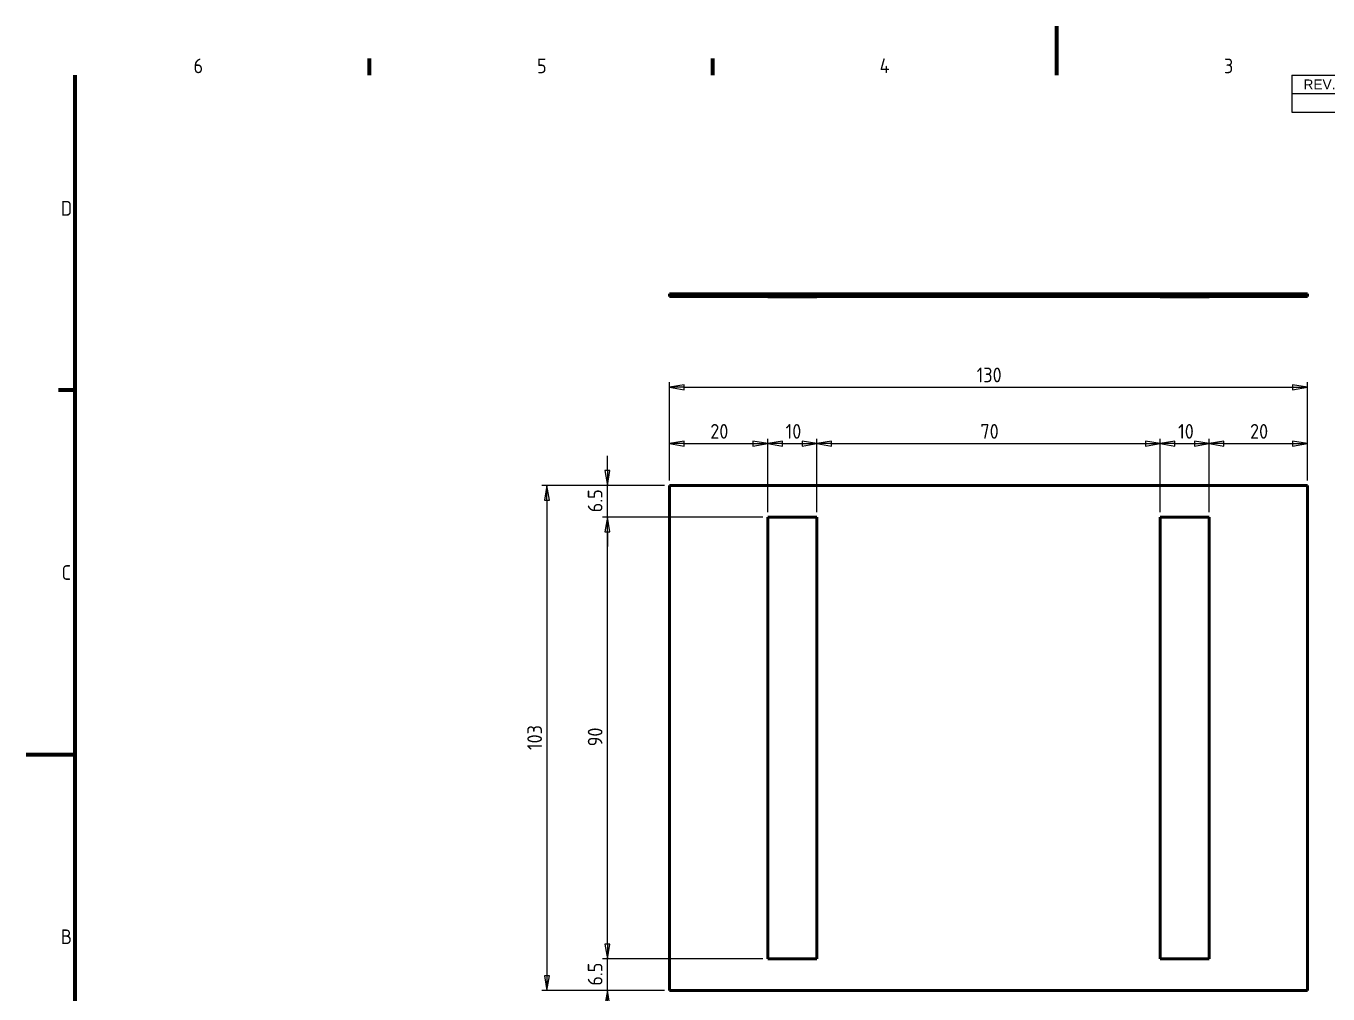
# Model space of a CAD drawing. Header units: millimetres. Extents: x 0 to 420, y 0 to 297.
# Drawn here: x 0 to 265.4, y 99.7 to 297 of the extents above; entities that cross this region are included whole.
import ezdxf

# ---------------------------------------------------------------- set-up
doc = ezdxf.new("R2010")
doc.units = ezdxf.units.MM
doc.layers.get('0').update_dxf_attribs({"lineweight": 25})
for name, color, linetype, lineweight in [('가시적인 것(ISO)', 7, 'Continuous', 50), ('경계(ISO)', 7, 'Continuous', 70), ('기호(ISO)', 7, 'Continuous', 25), ('치수(ISO)', 7, 'Continuous', 25)]:
    doc.layers.add(name, color=color, linetype=linetype, lineweight=lineweight)
doc.styles.add('ISO ProportionalPSTEK', font='isocp.shx')
doc.styles.add('주 문자 (JIS)', font='arial.ttf')
doc.dimstyles.new('PSTEK', dxfattribs={"dimtxt": 3, "dimasz": 3, "dimexe": 1, "dimexo": 1, "dimgap": 1, "dimtad": 1, "dimrnd": 1e-08, "dimdsep": 46, "dimtxsty": 'ISO ProportionalPSTEK', "dimblk": 'Filled-1', "dimcen": 0.09, "dimdle": 10, "dimclrd": 3, "dimclre": 3, "dimclrt": 1, "dimadec": 1, "dimazin": 2, "dimtfac": 1, "dimtmove": 0, "dimatfit": 3, "dimfxl": 0, "dimtolj": 1, "dimlwd": -1, "dimlwe": -1, "dimarcsym": 0})

# ---------------------------------------------------------------- blocks, each defined once
blk = doc.blocks.new('경계 Default Border')
at = {"layer": '경계(ISO)'}
for p, q in [((70, 287.0000076293945), (70, 290.4000091552734)), ((140, 287.0000076293945), (140, 290.4000091552734)), ((10, 222.7499961853027), (6.599999666213989, 222.7499961853027))]:
    blk.add_line(p, q, dxfattribs=at)
at = {"layer": '경계(ISO)', "flags": 128}
for points in [[(210, 297.0000076293945), (210, 287.0000076293945)], [(10, 10), (10, 287.0000076293945)], [(0, 148.5000038146973), (10, 148.5000038146973)]]:
    blk.add_lwpolyline(points, dxfattribs=at)
at = {"layer": '경계(ISO)', "color": 1, "char_height": 3.00000011920929, "attachment_point": 7, "style": 'ISO ProportionalPSTEK'}
for s, insert in [('6', (34.14453946055966, 287.3713945155963)), ('5', (104.1445394605597, 287.3713945155963)), ('4', (173.9734701308116, 287.4)), ('3', (244.1685395229535, 287.3713945155963)), ('D', (7.078270083685684, 258.3463944559917)), ('C', (7.244539400955009, 184.0963944559917)), ('B', (7.078270083685684, 109.8463944559917))]:
    blk.add_mtext(s, dxfattribs=dict(at, insert=insert))
blk = doc.blocks.new('리비전 내역')
at = {"layer": '기호(ISO)'}
for p, q in [((258, 287.0000076293945), (410, 287.0000076293945)), ((258, 287.0000076293945), (258, 283.2200075995922)), ((273, 287.0000076293945), (273, 283.2200075995922)), ((288, 287.0000076293945), (288, 283.2200075995922)), ((365, 287.0000076293945), (365, 283.2200075995922)), ((380, 287.0000076293945), (380, 283.2200075995922)), ((395, 287.0000076293945), (395, 283.2200075995922)), ((410, 287.0000076293945), (410, 283.2200075995922)), ((258, 283.2200075995922), (410, 283.2200075995922)), ((258, 283.2200075995922), (258, 279.4400075697899)), ((273, 283.2200075995922), (273, 279.4400075697899)), ((288, 283.2200075995922), (288, 279.4400075697899)), ((365, 283.2200075995922), (365, 279.4400075697899)), ((380, 283.2200075995922), (380, 279.4400075697899)), ((395, 283.2200075995922), (395, 279.4400075697899)), ((410, 283.2200075995922), (410, 279.4400075697899)), ((258, 279.4400075697899), (410, 279.4400075697899))]:
    blk.add_line(p, q, dxfattribs=at)
at = {"layer": '기호(ISO)', "color": 7, "char_height": 2.000000029802322, "attachment_point": 7, "style": '주 문자 (JIS)'}
for s, insert in [('REV.NO', (260.3729312729615, 284.0757088355161)), ('DATE', (276.9984664127512, 284.1100075995922)), ('DESCRIPTION OF REVISION', (307.7820035025758, 284.0757088355161)), ('DRA.BY', (367.5228565737885, 284.1100075995922)), ('CH.BY', (383.3750211560421, 284.0757088355161)), ('APP.BY', (397.4480195504761, 284.1100075995922))]:
    blk.add_mtext(s, dxfattribs=dict(at, insert=insert))
blk = doc.blocks.new('Filled-1')
at = {"color": 0}
for p, q in [((0, 0), (-1, 0.1666666666666667)), ((-1, 0.1666666666666667), (-1, -0.1666666666666667)), ((-1, 0), (0, 0)), ((-1, -0.1666666666666667), (0, 0))]:
    blk.add_line(p, q, dxfattribs=at)
at = {"color": 0, "flags": 128}
blk.add_lwpolyline([(-1, -0.1666666666666667), (0, 0)], dxfattribs=at)
at = {"color": 0}
blk.add_solid([(-1, -0.1666666666666667), (0, 0), (-1, 0.1666666666666667), (-1, -0.1666666666666667)], dxfattribs=at)
blk = doc.blocks.new('*D14')
at = {"layer": 'Defpoints', "color": 0}
for p in [(151.1629832958424, 211.8705552953263), (131.1629832958424, 203.3705552953263), (151.1629832958424, 196.8705552953263)]:
    blk.add_point(p, dxfattribs=at)
at = {"layer": '치수(ISO)', "color": 3}
for p, q in [((131.1629832958424, 204.3705552953263), (131.1629832958424, 212.8705552953263)), ((151.1629832958424, 197.8705552953263), (151.1629832958424, 212.8705552953263)), ((134.1629832958424, 211.8705552953263), (148.1629832958424, 211.8705552953263))]:
    blk.add_line(p, q, dxfattribs=at)
at = {"layer": '치수(ISO)', "color": 3, "xscale": 3, "yscale": 3, "zscale": 3, "rotation": 180}
blk.add_blockref('Filled-1', (131.1629832958424, 211.8705552953263), dxfattribs=at)
at = {"layer": '치수(ISO)', "color": 3, "xscale": 3, "yscale": 3, "zscale": 3}
blk.add_blockref('Filled-1', (151.1629832958424, 211.8705552953263), dxfattribs=at)
at = {"layer": '치수(ISO)', "color": 1, "insert": (139.4637116422991, 215.8711458465074), "char_height": 3, "attachment_point": 1, "style": 'ISO ProportionalPSTEK'}
blk.add_mtext('\\A1;20', dxfattribs=at)
blk = doc.blocks.new('*D15')
at = {"layer": 'Defpoints', "color": 0}
for p in [(161.1629832958424, 211.8705552953263), (151.1629832958424, 196.8705552953263), (161.1629832958424, 196.8705552953263)]:
    blk.add_point(p, dxfattribs=at)
at = {"layer": '치수(ISO)', "color": 3}
for p, q in [((151.1629832958424, 197.8705552953263), (151.1629832958424, 212.8705552953263)), ((161.1629832958424, 197.8705552953263), (161.1629832958424, 212.8705552953263)), ((154.1629832958424, 211.8705552953263), (158.1629832958424, 211.8705552953263))]:
    blk.add_line(p, q, dxfattribs=at)
at = {"layer": '치수(ISO)', "color": 3, "xscale": 3, "yscale": 3, "zscale": 3, "rotation": 180}
blk.add_blockref('Filled-1', (151.1629832958424, 211.8705552953263), dxfattribs=at)
at = {"layer": '치수(ISO)', "color": 3, "xscale": 3, "yscale": 3, "zscale": 3}
blk.add_blockref('Filled-1', (161.1629832958424, 211.8705552953263), dxfattribs=at)
at = {"layer": '치수(ISO)', "color": 1, "insert": (154.8218021934802, 215.8705552953263), "char_height": 3, "attachment_point": 1, "style": 'ISO ProportionalPSTEK'}
blk.add_mtext('\\A1;10', dxfattribs=at)
blk = doc.blocks.new('*D16')
at = {"layer": 'Defpoints', "color": 0}
for p in [(231.1629832958424, 211.8705552953263), (161.1629832958424, 196.8705552953263), (231.1629832958424, 196.8705552953263)]:
    blk.add_point(p, dxfattribs=at)
at = {"layer": '치수(ISO)', "color": 3}
for p, q in [((161.1629832958424, 197.8705552953263), (161.1629832958424, 212.8705552953263)), ((231.1629832958424, 197.8705552953263), (231.1629832958424, 212.8705552953263)), ((164.1629832958424, 211.8705552953263), (228.1629832958424, 211.8705552953263))]:
    blk.add_line(p, q, dxfattribs=at)
at = {"layer": '치수(ISO)', "color": 3, "xscale": 3, "yscale": 3, "zscale": 3, "rotation": 180}
blk.add_blockref('Filled-1', (161.1629832958424, 211.8705552953263), dxfattribs=at)
at = {"layer": '치수(ISO)', "color": 3, "xscale": 3, "yscale": 3, "zscale": 3}
blk.add_blockref('Filled-1', (231.1629832958424, 211.8705552953263), dxfattribs=at)
at = {"layer": '치수(ISO)', "color": 1, "insert": (194.5218021934802, 215.8705552953263), "char_height": 3, "attachment_point": 1, "style": 'ISO ProportionalPSTEK'}
blk.add_mtext('\\A1;70', dxfattribs=at)
blk = doc.blocks.new('*D17')
at = {"layer": 'Defpoints', "color": 0}
for p in [(241.1629832958424, 211.8705552953263), (231.1629832958424, 196.8705552953263), (241.1629832958424, 196.8705552953263)]:
    blk.add_point(p, dxfattribs=at)
at = {"layer": '치수(ISO)', "color": 3}
for p, q in [((231.1629832958424, 197.8705552953263), (231.1629832958424, 212.8705552953263)), ((241.1629832958424, 197.8705552953263), (241.1629832958424, 212.8705552953263)), ((234.1629832958424, 211.8705552953263), (238.1629832958424, 211.8705552953263))]:
    blk.add_line(p, q, dxfattribs=at)
at = {"layer": '치수(ISO)', "color": 3, "xscale": 3, "yscale": 3, "zscale": 3, "rotation": 180}
blk.add_blockref('Filled-1', (231.1629832958424, 211.8705552953263), dxfattribs=at)
at = {"layer": '치수(ISO)', "color": 3, "xscale": 3, "yscale": 3, "zscale": 3}
blk.add_blockref('Filled-1', (241.1629832958424, 211.8705552953263), dxfattribs=at)
at = {"layer": '치수(ISO)', "color": 1, "insert": (234.8218021934802, 215.8705552953263), "char_height": 3, "attachment_point": 1, "style": 'ISO ProportionalPSTEK'}
blk.add_mtext('\\A1;10', dxfattribs=at)
blk = doc.blocks.new('*D18')
at = {"layer": 'Defpoints', "color": 0}
for p in [(261.1629832958424, 211.8705552953263), (261.1629832958424, 203.3705552953263), (241.1629832958424, 196.8705552953263)]:
    blk.add_point(p, dxfattribs=at)
at = {"layer": '치수(ISO)', "color": 3}
for p, q in [((241.1629832958424, 197.8705552953263), (241.1629832958424, 212.8705552953263)), ((261.1629832958424, 204.3705552953263), (261.1629832958424, 212.8705552953263)), ((244.1629832958424, 211.8705552953263), (258.1629832958424, 211.8705552953263))]:
    blk.add_line(p, q, dxfattribs=at)
at = {"layer": '치수(ISO)', "color": 3, "xscale": 3, "yscale": 3, "zscale": 3, "rotation": 180}
blk.add_blockref('Filled-1', (241.1629832958424, 211.8705552953263), dxfattribs=at)
at = {"layer": '치수(ISO)', "color": 3, "xscale": 3, "yscale": 3, "zscale": 3}
blk.add_blockref('Filled-1', (261.1629832958424, 211.8705552953263), dxfattribs=at)
at = {"layer": '치수(ISO)', "color": 1, "insert": (249.4837116422991, 215.8711458465074), "char_height": 3, "attachment_point": 1, "style": 'ISO ProportionalPSTEK'}
blk.add_mtext('\\A1;20', dxfattribs=at)
blk = doc.blocks.new('*D19')
at = {"layer": 'Defpoints', "color": 0}
for p in [(118.4964829091574, 203.3705552953263), (131.1629832958424, 203.3705552953263), (151.1629832958424, 196.8705552953263)]:
    blk.add_point(p, dxfattribs=at)
at = {"layer": '치수(ISO)', "color": 3}
for p, q in [((118.4964829091574, 206.3705552953263), (118.4964829091574, 209.3705552953263)), ((130.1629832958424, 203.3705552953263), (117.4964829091574, 203.3705552953263)), ((118.4964829091574, 196.8705552953263), (118.4964829091574, 203.3705552953263)), ((150.1629832958424, 196.8705552953263), (117.4964829091574, 196.8705552953263)), ((118.4964829091574, 193.8705552953263), (118.4964829091574, 190.8705552953263))]:
    blk.add_line(p, q, dxfattribs=at)
at = {"layer": '치수(ISO)', "color": 3, "xscale": 3, "yscale": 3, "zscale": 3}
for p, rotation in [((118.4964829091574, 203.3705552953263), 270), ((118.4964829091574, 196.8705552953263), 90)]:
    blk.add_blockref('Filled-1', p, dxfattribs=dict(at, rotation=rotation))
at = {"layer": '치수(ISO)', "color": 1, "insert": (114.4964829091574, 197.8686594814428), "char_height": 3, "attachment_point": 1, "rotation": 90, "style": 'ISO ProportionalPSTEK'}
blk.add_mtext('\\A1;6.5', dxfattribs=at)
blk = doc.blocks.new('*D20')
at = {"layer": 'Defpoints', "color": 0}
for p in [(118.4964829091574, 196.8705552953263), (151.1629832958424, 196.8705552953263), (151.1629832958424, 106.8705552953263)]:
    blk.add_point(p, dxfattribs=at)
at = {"layer": '치수(ISO)', "color": 3}
for p, q in [((150.1629832958424, 196.8705552953263), (117.4964829091574, 196.8705552953263)), ((118.4964829091574, 109.8705552953263), (118.4964829091574, 193.8705552953263)), ((150.1629832958424, 106.8705552953263), (117.4964829091574, 106.8705552953263))]:
    blk.add_line(p, q, dxfattribs=at)
at = {"layer": '치수(ISO)', "color": 3, "xscale": 3, "yscale": 3, "zscale": 3}
for p, rotation in [((118.4964829091574, 196.8705552953263), 90), ((118.4964829091574, 106.8705552953263), 270)]:
    blk.add_blockref('Filled-1', p, dxfattribs=dict(at, rotation=rotation))
at = {"layer": '치수(ISO)', "color": 1, "insert": (114.4964829091574, 150.1672421586081), "char_height": 3, "attachment_point": 1, "rotation": 90, "style": 'ISO ProportionalPSTEK'}
blk.add_mtext('\\A1;90', dxfattribs=at)
blk = doc.blocks.new('*D21')
at = {"layer": 'Defpoints', "color": 0}
for p in [(118.4964829091574, 106.8705552953263), (151.1629832958424, 106.8705552953263), (131.1629832958424, 100.3705552953263)]:
    blk.add_point(p, dxfattribs=at)
at = {"layer": '치수(ISO)', "color": 3}
for p, q in [((118.4964829091574, 109.8705552953263), (118.4964829091574, 112.8705552953263)), ((150.1629832958424, 106.8705552953263), (117.4964829091574, 106.8705552953263)), ((118.4964829091574, 100.3705552953263), (118.4964829091574, 106.8705552953263)), ((130.1629832958424, 100.3705552953263), (117.4964829091574, 100.3705552953263)), ((118.4964829091574, 97.37055529532628), (118.4964829091574, 94.37055529532628))]:
    blk.add_line(p, q, dxfattribs=at)
at = {"layer": '치수(ISO)', "color": 3, "xscale": 3, "yscale": 3, "zscale": 3}
for p, rotation in [((118.4964829091574, 106.8705552953263), 270), ((118.4964829091574, 100.3705552953263), 90)]:
    blk.add_blockref('Filled-1', p, dxfattribs=dict(at, rotation=rotation))
at = {"layer": '치수(ISO)', "color": 1, "insert": (114.4964829091574, 101.3686594814428), "char_height": 3, "attachment_point": 1, "rotation": 90, "style": 'ISO ProportionalPSTEK'}
blk.add_mtext('\\A1;6.5', dxfattribs=at)
blk = doc.blocks.new('*D22')
at = {"layer": 'Defpoints', "color": 0}
for p in [(131.1629832958424, 203.3705552953263), (106.1629832958424, 100.3705552953263), (131.1629832958424, 100.3705552953263)]:
    blk.add_point(p, dxfattribs=at)
at = {"layer": '치수(ISO)', "color": 3}
for p, q in [((130.1629832958424, 203.3705552953263), (105.1629832958424, 203.3705552953263)), ((106.1629832958424, 200.3705552953263), (106.1629832958424, 103.3705552953263)), ((130.1629832958424, 100.3705552953263), (105.1629832958424, 100.3705552953263))]:
    blk.add_line(p, q, dxfattribs=at)
at = {"layer": '치수(ISO)', "color": 3, "xscale": 3, "yscale": 3, "zscale": 3}
for p, rotation in [((106.1629832958424, 203.3705552953263), 90), ((106.1629832958424, 100.3705552953263), 270)]:
    blk.add_blockref('Filled-1', p, dxfattribs=dict(at, rotation=rotation))
at = {"layer": '치수(ISO)', "color": 1, "insert": (102.1629832958424, 149.4084232609703), "char_height": 3, "attachment_point": 1, "rotation": 90, "style": 'ISO ProportionalPSTEK'}
blk.add_mtext('\\A1;103', dxfattribs=at)
blk = doc.blocks.new('*D23')
at = {"layer": 'Defpoints', "color": 0}
for p in [(261.1629832958424, 223.3705552953263), (131.1629832958424, 203.3705552953263), (261.1629832958424, 203.3705552953263)]:
    blk.add_point(p, dxfattribs=at)
at = {"layer": '치수(ISO)', "color": 3}
for p, q in [((131.1629832958424, 204.3705552953263), (131.1629832958424, 224.3705552953263)), ((134.1629832958424, 223.3705552953263), (258.1629832958424, 223.3705552953263)), ((261.1629832958424, 204.3705552953263), (261.1629832958424, 224.3705552953263))]:
    blk.add_line(p, q, dxfattribs=at)
at = {"layer": '치수(ISO)', "color": 3, "xscale": 3, "yscale": 3, "zscale": 3, "rotation": 180}
blk.add_blockref('Filled-1', (131.1629832958424, 223.3705552953263), dxfattribs=at)
at = {"layer": '치수(ISO)', "color": 3, "xscale": 3, "yscale": 3, "zscale": 3}
blk.add_blockref('Filled-1', (261.1629832958424, 223.3705552953263), dxfattribs=at)
at = {"layer": '치수(ISO)', "color": 1, "insert": (193.7618021934802, 227.3705552953263), "char_height": 3, "attachment_point": 1, "style": 'ISO ProportionalPSTEK'}
blk.add_mtext('\\A1;130', dxfattribs=at)

msp = doc.modelspace()

# ---------------------------------------------------------------- linework, layer by layer
at = {"layer": '가시적인 것(ISO)'}
for p, q in [((131.1629832958691, 242.3837134667706), (131.1629832958691, 241.8837134667706)), ((131.1629832958691, 242.3837134667706), (261.1629832958691, 242.3837134667706)), ((261.1629832958691, 241.8837134667706), (131.1629832958691, 241.8837134667706)), ((151.1629832958691, 241.8837134667686), (151.1629832958691, 241.7837134667686)), ((161.1629832958691, 241.7837134667686), (151.1629832958691, 241.7837134667686)), ((161.1629832958691, 241.8837134667686), (161.1629832958691, 241.7837134667686)), ((231.1629832958691, 241.8837134667686), (231.1629832958691, 241.7837134667687)), ((241.1629832958691, 241.7837134667687), (231.1629832958691, 241.7837134667687)), ((241.1629832958691, 241.8837134667686), (241.1629832958691, 241.7837134667687)), ((261.1629832958691, 242.3837134667706), (261.1629832958691, 241.8837134667706)), ((131.1629832958424, 203.3705552953263), (131.1629832958424, 100.3705552953263)), ((261.1629832958424, 203.3705552953263), (131.1629832958424, 203.3705552953263)), ((261.1629832958424, 100.3705552953263), (261.1629832958424, 203.3705552953263)), ((151.1629832958424, 196.8705552953263), (151.1629832958424, 106.8705552953263)), ((161.1629832958424, 196.8705552953263), (151.1629832958424, 196.8705552953263)), ((161.1629832958424, 106.8705552953263), (161.1629832958424, 196.8705552953263)), ((231.1629832958424, 196.8705552953263), (231.1629832958424, 106.8705552953263)), ((241.1629832958424, 196.8705552953263), (231.1629832958424, 196.8705552953263)), ((241.1629832958424, 106.8705552953263), (241.1629832958424, 196.8705552953263)), ((151.1629832958424, 106.8705552953263), (161.1629832958424, 106.8705552953263)), ((231.1629832958424, 106.8705552953263), (241.1629832958424, 106.8705552953263)), ((131.1629832958424, 100.3705552953263), (261.1629832958424, 100.3705552953263))]:
    msp.add_line(p, q, dxfattribs=at)

# ---------------------------------------------------------------- block references
msp.add_blockref('경계 Default Border', (0, 0))
at = {"layer": '기호(ISO)'}
msp.add_blockref('리비전 내역', (0, 0), dxfattribs=at)

# ---------------------------------------------------------------- dimensions: what is measured, and where the dimension line sits
at = {"layer": '치수(ISO)', "color": 3}
for base, p1, p2, angle, override, picture, middle in [((261.1629832958424, 223.3705552953263), (131.1629832958424, 203.3705552953263), (261.1629832958424, 203.3705552953263), 180, {"dimdec": 2, "dimtp": 0, "dimtm": -0, "dimtdec": 2, "dimtofl": 0, "dimatfit": 1}, '*D23', (196.1629832958424, 223.3705552953263)), ((151.1629832958424, 211.8705552953263), (131.1629832958424, 203.3705552953263), (151.1629832958424, 196.8705552953263), 180, {"dimdec": 2, "dimblk2": 'Filled-1', "dimsah": 1, "dimtp": 0, "dimtm": -0, "dimtdec": 2, "dimtofl": 0, "dimatfit": 1}, '*D14', (141.1529832958424, 211.8705552953263)), ((161.1629832958424, 211.8705552953263), (151.1629832958424, 196.8705552953263), (161.1629832958424, 196.8705552953263), 180, {"dimdec": 2, "dimblk1": 'Filled-1', "dimblk2": 'Filled-1', "dimsah": 1, "dimtp": 0, "dimtm": -0, "dimtdec": 2, "dimtofl": 0, "dimatfit": 1}, '*D15', (156.1729832958424, 211.8705552953263)), ((231.1629832958424, 211.8705552953263), (161.1629832958424, 196.8705552953263), (231.1629832958424, 196.8705552953263), 180, {"dimdec": 2, "dimblk1": 'Filled-1', "dimblk2": 'Filled-1', "dimsah": 1, "dimtp": 0, "dimtm": -0, "dimtdec": 2, "dimtofl": 0, "dimatfit": 1}, '*D16', (196.1729832958424, 211.8705552953263)), ((241.1629832958424, 211.8705552953263), (231.1629832958424, 196.8705552953263), (241.1629832958424, 196.8705552953263), 180, {"dimdec": 2, "dimblk1": 'Filled-1', "dimblk2": 'Filled-1', "dimsah": 1, "dimtp": 0, "dimtm": -0, "dimtdec": 2, "dimtofl": 0, "dimatfit": 1}, '*D17', (236.1729832958424, 211.8705552953263)), ((261.1629832958424, 211.8705552953263), (241.1629832958424, 196.8705552953263), (261.1629832958424, 203.3705552953263), 180, {"dimdec": 2, "dimblk1": 'Filled-1', "dimsah": 1, "dimtp": 0, "dimtm": -0, "dimtdec": 2, "dimtofl": 0, "dimatfit": 1}, '*D18', (251.1729832958424, 211.8705552953263)), ((118.4964829091574, 203.3705552953263), (151.1629832958424, 196.8705552953263), (131.1629832958424, 203.3705552953263), 90, {"dimdec": 2, "dimblk1": 'Filled-1', "dimsah": 1, "dimtp": 0, "dimtm": -0, "dimtdec": 2, "dimtofl": 1, "dimatfit": 1}, '*D19', (118.4964829091574, 200.1205552953263)), ((106.1629832958424, 100.3705552953263), (131.1629832958424, 203.3705552953263), (131.1629832958424, 100.3705552953263), 90, {"dimdec": 2, "dimtp": 0, "dimtm": -0, "dimtdec": 2, "dimtofl": 0, "dimatfit": 1}, '*D22', (106.1629832958424, 151.8705552953263)), ((118.4964829091574, 196.8705552953263), (151.1629832958424, 106.8705552953263), (151.1629832958424, 196.8705552953263), 90, {"dimdec": 2, "dimblk1": 'Filled-1', "dimblk2": 'Filled-1', "dimsah": 1, "dimtp": 0, "dimtm": -0, "dimtdec": 2, "dimtofl": 0, "dimatfit": 1}, '*D20', (118.4964829091574, 151.8805552953263)), ((118.4964829091574, 106.8705552953263), (131.1629832958424, 100.3705552953263), (151.1629832958424, 106.8705552953263), 90, {"dimdec": 2, "dimblk2": 'Filled-1', "dimsah": 1, "dimtp": 0, "dimtm": -0, "dimtdec": 2, "dimtofl": 1, "dimatfit": 1}, '*D21', (118.4964829091574, 103.6205552953263))]:
    dim = msp.add_linear_dim(base=base, p1=p1, p2=p2, angle=angle, dimstyle='PSTEK', override=override, dxfattribs=at)
    dim.commit()
    dim.dimension.update_dxf_attribs({"geometry": picture, "text_midpoint": middle, "dimtype": 160})

doc.saveas('drawing.dxf')
